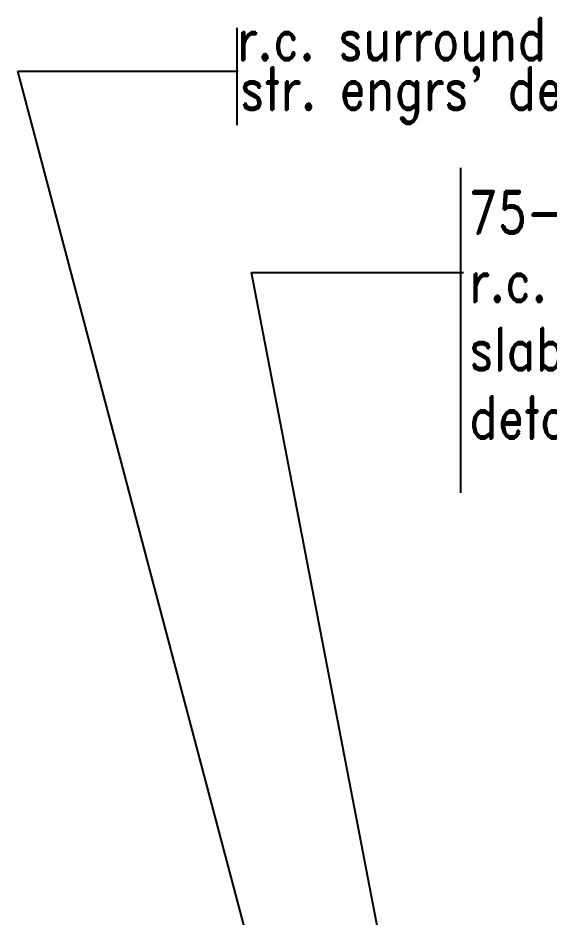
# Model space of a CAD drawing. Header units: inches. Extents: x 23 to 2032867, y 13 to 664695.
# Drawn here: x 1072145 to 1074207, y 497183 to 500675 of the extents above; entities that cross this region are included whole.
import ezdxf

# ---------------------------------------------------------------- set-up
doc = ezdxf.new("R2010")
doc.units = ezdxf.units.IN
doc.header["$MEASUREMENT"] = 0
doc.layers.add('TXT2', color=7, linetype='Continuous', lineweight=0)
doc.styles.add('TXT1', font='romand__.ttf', dxfattribs={"width": 0.8, "height": 100})

msp = doc.modelspace()

# ---------------------------------------------------------------- linework, layer by layer
for p, q in [((1072996.142, 500259.015, 0), (1072996.142, 500636.219, 0)), ((1072145.333, 500468.024, 0), (1072999.872, 500468.024, 0)), ((1073062.227, 497004.195, 0), (1072145.333, 500468.024, 0)), ((1073864.832, 498832.947, 0), (1073864.832, 500093.102, 0)), ((1073051.978, 499686.936, 0), (1073875.254, 499686.936, 0)), ((1073549.824, 497099.802, 0), (1073051.978, 499686.936, 0))]:
    msp.add_line(p, q)

# ---------------------------------------------------------------- texts
at = {"layer": 'TXT2', "style": 'TXT1', "width": 0.8}
for s, p in [('r.c. surround beams to', (1072995.045, 500510.983, 0)), ("str. engrs' details", (1073006.313, 500318.972, 0)), ('75-100mm thick precast', (1073896.228, 499838.586, 0)), ('r.c. (XPM no.9) cover', (1073896.228, 499573.386, 0)), ("slabs to str. engrs' drwgs.,", (1073896.228, 499308.186, 0)), ('details & specifications.', (1073896.228, 499042.986, 0))]:
    msp.add_text(s, height=163.8, dxfattribs=at).set_placement(p)

doc.saveas('drawing.dxf')
